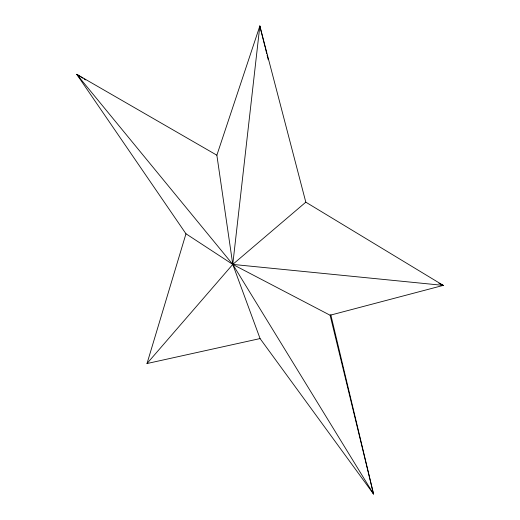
<?xml version="1.0" encoding="UTF-8"?>
<svg xmlns="http://www.w3.org/2000/svg" width="520" height="520" viewBox="0 0 520 520"><rect width="100%" height="100%" fill="white"/><g stroke="black" fill="none" stroke-linecap="round" stroke-linejoin="round"><path stroke-width="0.78" d="M330.103 315.237L373.529 494L232.772 264.407L216.866 155.201L76.733 74.302L185.972 233.786L232.772 264.407L330.103 315.237L443.268 285.389L305.812 202.169L259.838 26L232.772 264.407L260.072 338.572L373.529 494L330.785 314.736M260.072 338.572L147.004 363.538L185.972 233.786M216.866 155.201L259.838 26L265.122 47.203M147.004 363.538L232.772 264.407L305.812 202.169M438.893 283.289L443.268 285.389L232.772 264.407L76.733 74.302L82.901 78.202M441.675 285.07L443.268 285.389M84.273 79.066L85.644 79.93M76.733 74.302L78.501 75.978M372.509 491.79L373.529 494M265.512 48.776L266.689 53.489M267.079 55.055L268.249 59.768M259.838 26L259.838 27.619"/></g></svg>
